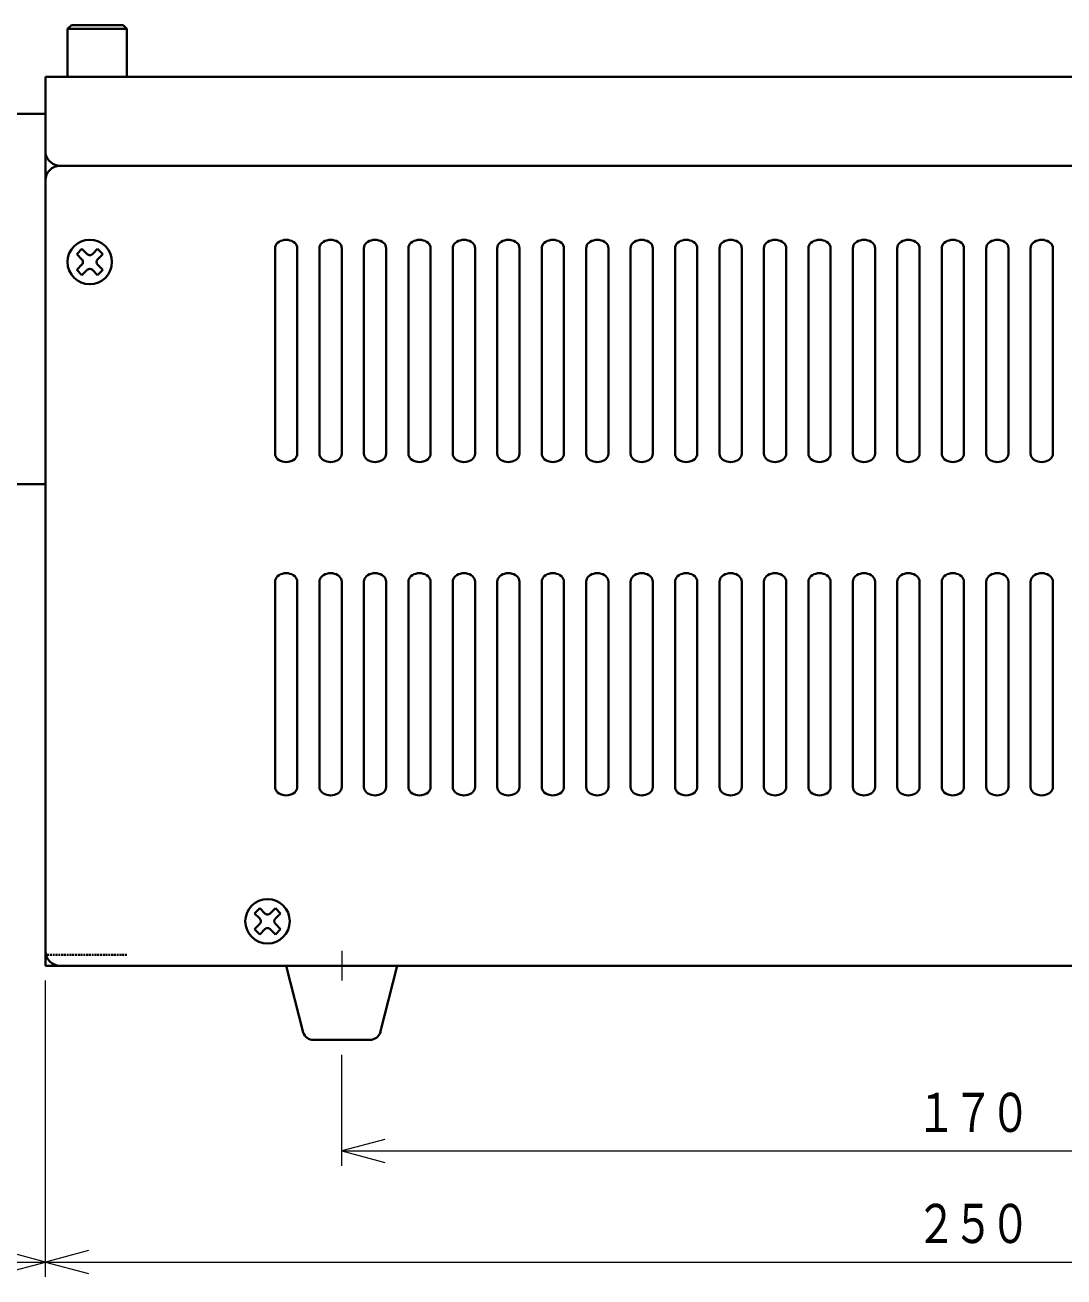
# Model space of a CAD drawing. Header units: millimetres. Extents: x 453 to 1184, y 120 to 532.
# Drawn here: x 716.4 to 856.6, y 139.7 to 308.7 of the extents above; entities that cross this region are included whole.
import ezdxf

# ---------------------------------------------------------------- set-up
doc = ezdxf.new("R2010")
doc.units = ezdxf.units.MM
doc.linetypes.add('HIDDEN', pattern=[0.375, 0.25, -0.125])
doc.layers.get('0').update_dxf_attribs({"lineweight": 30})
doc.layers.add('寸法', color=7, linetype='Continuous', lineweight=15)
doc.styles.add('BIGFONT', font='txt.shx', dxfattribs={"bigfont": 'bigfont'})

# ---------------------------------------------------------------- blocks, each defined once
blk = doc.blocks.new('A$C5E891AED')
for p, q in [((259.5, 83.5), (260, 84)), ((259.5, 83.5), (267.5, 83.5)), ((259.5, 77), (259.5, 83.5)), ((260, 84), (267, 84)), ((267, 84), (267.5, 83.5)), ((267.5, 83.5), (267.5, 77)), ((256.5, 77), (506.5, 77)), ((256.5, 77), (256.5, -43)), ((256.5, 77), (286.5, 77)), ((256.5, 77), (256.5, 67)), ((506.5, 77), (286.5, 77)), ((256.5, 72), (251, 72)), ((258.5, 65), (476.5, 65)), ((258.5, 65), (504.5, 65)), ((256.5, 63), (256.5, -41)), ((260.7209, 53.0721), (261.428, 53.7792)), ((261.428, 52.365), (260.7209, 53.0721)), ((261.428, 53.7792), (262.1351, 53.0721)), ((263.5493, 53.7791), (262.8422, 53.072)), ((264.2564, 53.072), (263.5493, 53.7791)), ((263.5493, 52.3649), (264.2564, 53.072)), ((287.5, 26.125), (287.5, 53.875)), ((290.5, 53.875), (290.5, 26.125)), ((293.5, 26.125), (293.5, 53.875)), ((296.5, 53.875), (296.5, 26.125)), ((299.5, 26.125), (299.5, 53.875)), ((302.5, 53.875), (302.5, 26.125)), ((305.5, 26.125), (305.5, 53.875)), ((308.5, 53.875), (308.5, 26.125)), ((311.5, 26.125), (311.5, 53.875)), ((314.5, 53.875), (314.5, 26.125)), ((317.5, 26.125), (317.5, 53.875)), ((320.5, 53.875), (320.5, 26.125)), ((323.5, 26.125), (323.5, 53.875)), ((326.5, 53.875), (326.5, 26.125)), ((329.5, 26.125), (329.5, 53.875)), ((332.5, 53.875), (332.5, 26.125)), ((335.5, 26.125), (335.5, 53.875)), ((338.5, 53.875), (338.5, 26.125)), ((341.5, 26.125), (341.5, 53.875)), ((344.5, 53.875), (344.5, 26.125)), ((347.5, 26.125), (347.5, 53.875)), ((350.5, 53.875), (350.5, 26.125)), ((353.5, 26.125), (353.5, 53.875)), ((356.5, 53.875), (356.5, 26.125)), ((359.5, 26.125), (359.5, 53.875)), ((362.5, 53.875), (362.5, 26.125)), ((365.5, 26.125), (365.5, 53.875)), ((368.5, 53.875), (368.5, 26.125)), ((371.5, 26.125), (371.5, 53.875)), ((374.5, 53.875), (374.5, 26.125)), ((377.5, 26.125), (377.5, 53.875)), ((380.5, 53.875), (380.5, 26.125)), ((383.5, 26.125), (383.5, 53.875)), ((386.5, 53.875), (386.5, 26.125)), ((389.5, 26.125), (389.5, 53.875)), ((392.5, 53.875), (392.5, 26.125)), ((261.428, 51.6578), (260.7209, 50.9507)), ((260.7209, 50.9507), (261.428, 50.2436)), ((261.428, 50.2436), (262.1351, 50.9507)), ((262.8422, 50.9508), (263.5493, 50.2437)), ((264.2564, 50.9508), (263.5493, 51.6579)), ((263.5493, 50.2437), (264.2564, 50.9508)), ((251, 22), (256.5, 22)), ((287.5, -18.875), (287.5, 8.875)), ((290.5, 8.875), (290.5, -18.875)), ((293.5, -18.875), (293.5, 8.875)), ((296.5, 8.875), (296.5, -18.875)), ((299.5, -18.875), (299.5, 8.875)), ((302.5, 8.875), (302.5, -18.875)), ((305.5, -18.875), (305.5, 8.875)), ((308.5, 8.875), (308.5, -18.875)), ((311.5, -18.875), (311.5, 8.875)), ((314.5, 8.875), (314.5, -18.875)), ((317.5, -18.875), (317.5, 8.875)), ((320.5, 8.875), (320.5, -18.875)), ((323.5, -18.875), (323.5, 8.875)), ((326.5, 8.875), (326.5, -18.875)), ((329.5, -18.875), (329.5, 8.875)), ((332.5, 8.875), (332.5, -18.875)), ((335.5, -18.875), (335.5, 8.875)), ((338.5, 8.875), (338.5, -18.875)), ((341.5, -18.875), (341.5, 8.875)), ((344.5, 8.875), (344.5, -18.875)), ((347.5, -18.875), (347.5, 8.875)), ((350.5, 8.875), (350.5, -18.875)), ((353.5, -18.875), (353.5, 8.875)), ((356.5, 8.875), (356.5, -18.875)), ((359.5, -18.875), (359.5, 8.875)), ((362.5, 8.875), (362.5, -18.875)), ((365.5, -18.875), (365.5, 8.875)), ((368.5, 8.875), (368.5, -18.875)), ((371.5, -18.875), (371.5, 8.875)), ((374.5, 8.875), (374.5, -18.875)), ((377.5, -18.875), (377.5, 8.875)), ((380.5, 8.875), (380.5, -18.875)), ((383.5, -18.875), (383.5, 8.875)), ((386.5, 8.875), (386.5, -18.875)), ((389.5, -18.875), (389.5, 8.875)), ((392.5, 8.875), (392.5, -18.875)), ((284.7209, -35.9279), (285.428, -35.2208)), ((285.428, -35.2208), (286.1351, -35.9279)), ((287.5493, -35.2209), (286.8422, -35.928)), ((288.2564, -35.928), (287.5493, -35.2209)), ((285.428, -36.635), (284.7209, -35.9279)), ((287.5493, -36.6351), (288.2564, -35.928)), ((285.428, -37.3422), (284.7209, -38.0493)), ((284.7209, -38.0493), (285.428, -38.7564)), ((285.428, -38.7564), (286.1351, -38.0493)), ((286.8422, -38.0492), (287.5493, -38.7563)), ((288.2564, -38.0492), (287.5493, -37.3421)), ((287.5493, -38.7563), (288.2564, -38.0492)), ((506.5, -43), (256.5, -43)), ((258.5, -43), (504.5, -43)), ((289, -43), (304, -43)), ((289, -43), (291.3, -52)), ((304, -43), (301.7, -52)), ((292.7, -53), (300.3, -53))]:
    blk.add_line(p, q)
at = {"linetype": 'HIDDEN'}
blk.add_line((267.5, -41.5), (256.5, -41.5), dxfattribs=at)
for points in [[(258.5, 65), (258.1527, 65.0304), (257.816, 65.1206), (257.5, 65.2679), (257.2144, 65.4679), (256.9679, 65.7144), (256.7679, 66), (256.6206, 66.316), (256.5304, 66.6527), (256.5, 67)], [(290.5, 53.875), (290.4772, 54.0704), (290.4095, 54.2597), (290.299, 54.4375), (290.1491, 54.5981), (289.9642, 54.7368), (289.75, 54.8492), (289.513, 54.9321), (289.2605, 54.9829), (289, 55), (288.7395, 54.9829), (288.487, 54.9321), (288.25, 54.8492), (288.0358, 54.7368), (287.8509, 54.5981), (287.701, 54.4375), (287.5905, 54.2597), (287.5228, 54.0704), (287.5, 53.875)], [(296.5, 53.875), (296.4772, 54.0704), (296.4095, 54.2597), (296.299, 54.4375), (296.1491, 54.5981), (295.9642, 54.7368), (295.75, 54.8492), (295.513, 54.9321), (295.2605, 54.9829), (295, 55), (294.7395, 54.9829), (294.487, 54.9321), (294.25, 54.8492), (294.0358, 54.7368), (293.8509, 54.5981), (293.701, 54.4375), (293.5905, 54.2597), (293.5228, 54.0704), (293.5, 53.875)], [(302.5, 53.875), (302.4772, 54.0704), (302.4095, 54.2597), (302.299, 54.4375), (302.1491, 54.5981), (301.9642, 54.7368), (301.75, 54.8492), (301.513, 54.9321), (301.2605, 54.9829), (301, 55), (300.7395, 54.9829), (300.487, 54.9321), (300.25, 54.8492), (300.0358, 54.7368), (299.8509, 54.5981), (299.701, 54.4375), (299.5905, 54.2597), (299.5228, 54.0704), (299.5, 53.875)], [(308.5, 53.875), (308.4772, 54.0704), (308.4095, 54.2597), (308.299, 54.4375), (308.1491, 54.5981), (307.9642, 54.7368), (307.75, 54.8492), (307.513, 54.9321), (307.2605, 54.9829), (307, 55), (306.7395, 54.9829), (306.487, 54.9321), (306.25, 54.8492), (306.0358, 54.7368), (305.8509, 54.5981), (305.701, 54.4375), (305.5905, 54.2597), (305.5228, 54.0704), (305.5, 53.875)], [(314.5, 53.875), (314.4772, 54.0704), (314.4095, 54.2597), (314.299, 54.4375), (314.1491, 54.5981), (313.9642, 54.7368), (313.75, 54.8492), (313.513, 54.9321), (313.2605, 54.9829), (313, 55), (312.7395, 54.9829), (312.487, 54.9321), (312.25, 54.8492), (312.0358, 54.7368), (311.8509, 54.5981), (311.701, 54.4375), (311.5905, 54.2597), (311.5228, 54.0704), (311.5, 53.875)], [(320.5, 53.875), (320.4772, 54.0704), (320.4095, 54.2597), (320.299, 54.4375), (320.1491, 54.5981), (319.9642, 54.7368), (319.75, 54.8492), (319.513, 54.9321), (319.2605, 54.9829), (319, 55), (318.7395, 54.9829), (318.487, 54.9321), (318.25, 54.8492), (318.0358, 54.7368), (317.8509, 54.5981), (317.701, 54.4375), (317.5905, 54.2597), (317.5228, 54.0704), (317.5, 53.875)], [(326.5, 53.875), (326.4772, 54.0704), (326.4095, 54.2597), (326.299, 54.4375), (326.1491, 54.5981), (325.9642, 54.7368), (325.75, 54.8492), (325.513, 54.9321), (325.2605, 54.9829), (325, 55), (324.7395, 54.9829), (324.487, 54.9321), (324.25, 54.8492), (324.0358, 54.7368), (323.8509, 54.5981), (323.701, 54.4375), (323.5905, 54.2597), (323.5228, 54.0704), (323.5, 53.875)], [(332.5, 53.875), (332.4772, 54.0704), (332.4095, 54.2597), (332.299, 54.4375), (332.1491, 54.5981), (331.9642, 54.7368), (331.75, 54.8492), (331.513, 54.9321), (331.2605, 54.9829), (331, 55), (330.7395, 54.9829), (330.487, 54.9321), (330.25, 54.8492), (330.0358, 54.7368), (329.8509, 54.5981), (329.701, 54.4375), (329.5905, 54.2597), (329.5228, 54.0704), (329.5, 53.875)], [(338.5, 53.875), (338.4772, 54.0704), (338.4095, 54.2597), (338.299, 54.4375), (338.1491, 54.5981), (337.9642, 54.7368), (337.75, 54.8492), (337.513, 54.9321), (337.2605, 54.9829), (337, 55), (336.7395, 54.9829), (336.487, 54.9321), (336.25, 54.8492), (336.0358, 54.7368), (335.8509, 54.5981), (335.701, 54.4375), (335.5905, 54.2597), (335.5228, 54.0704), (335.5, 53.875)], [(344.5, 53.875), (344.4772, 54.0704), (344.4095, 54.2597), (344.299, 54.4375), (344.1491, 54.5981), (343.9642, 54.7368), (343.75, 54.8492), (343.513, 54.9321), (343.2605, 54.9829), (343, 55), (342.7395, 54.9829), (342.487, 54.9321), (342.25, 54.8492), (342.0358, 54.7368), (341.8509, 54.5981), (341.701, 54.4375), (341.5905, 54.2597), (341.5228, 54.0704), (341.5, 53.875)], [(350.5, 53.875), (350.4772, 54.0704), (350.4095, 54.2597), (350.299, 54.4375), (350.1491, 54.5981), (349.9642, 54.7368), (349.75, 54.8492), (349.513, 54.9321), (349.2605, 54.9829), (349, 55), (348.7395, 54.9829), (348.487, 54.9321), (348.25, 54.8492), (348.0358, 54.7368), (347.8509, 54.5981), (347.701, 54.4375), (347.5905, 54.2597), (347.5228, 54.0704), (347.5, 53.875)], [(356.5, 53.875), (356.4772, 54.0704), (356.4095, 54.2597), (356.299, 54.4375), (356.1491, 54.5981), (355.9642, 54.7368), (355.75, 54.8492), (355.513, 54.9321), (355.2605, 54.9829), (355, 55), (354.7395, 54.9829), (354.487, 54.9321), (354.25, 54.8492), (354.0358, 54.7368), (353.8509, 54.5981), (353.701, 54.4375), (353.5905, 54.2597), (353.5228, 54.0704), (353.5, 53.875)], [(362.5, 53.875), (362.4772, 54.0704), (362.4095, 54.2597), (362.299, 54.4375), (362.1491, 54.5981), (361.9642, 54.7368), (361.75, 54.8492), (361.513, 54.9321), (361.2605, 54.9829), (361, 55), (360.7395, 54.9829), (360.487, 54.9321), (360.25, 54.8492), (360.0358, 54.7368), (359.8509, 54.5981), (359.701, 54.4375), (359.5905, 54.2597), (359.5228, 54.0704), (359.5, 53.875)], [(368.5, 53.875), (368.4772, 54.0704), (368.4095, 54.2597), (368.299, 54.4375), (368.1491, 54.5981), (367.9642, 54.7368), (367.75, 54.8492), (367.513, 54.9321), (367.2605, 54.9829), (367, 55), (366.7395, 54.9829), (366.487, 54.9321), (366.25, 54.8492), (366.0358, 54.7368), (365.8509, 54.5981), (365.701, 54.4375), (365.5905, 54.2597), (365.5228, 54.0704), (365.5, 53.875)], [(374.5, 53.875), (374.4772, 54.0704), (374.4095, 54.2597), (374.299, 54.4375), (374.1491, 54.5981), (373.9642, 54.7368), (373.75, 54.8492), (373.513, 54.9321), (373.2605, 54.9829), (373, 55), (372.7395, 54.9829), (372.487, 54.9321), (372.25, 54.8492), (372.0358, 54.7368), (371.8509, 54.5981), (371.701, 54.4375), (371.5905, 54.2597), (371.5228, 54.0704), (371.5, 53.875)], [(380.5, 53.875), (380.4772, 54.0704), (380.4095, 54.2597), (380.299, 54.4375), (380.1491, 54.5981), (379.9642, 54.7368), (379.75, 54.8492), (379.513, 54.9321), (379.2605, 54.9829), (379, 55), (378.7395, 54.9829), (378.487, 54.9321), (378.25, 54.8492), (378.0358, 54.7368), (377.8509, 54.5981), (377.701, 54.4375), (377.5905, 54.2597), (377.5228, 54.0704), (377.5, 53.875)], [(386.5, 53.875), (386.4772, 54.0704), (386.4095, 54.2597), (386.299, 54.4375), (386.1491, 54.5981), (385.9642, 54.7368), (385.75, 54.8492), (385.513, 54.9321), (385.2605, 54.9829), (385, 55), (384.7395, 54.9829), (384.487, 54.9321), (384.25, 54.8492), (384.0358, 54.7368), (383.8509, 54.5981), (383.701, 54.4375), (383.5905, 54.2597), (383.5228, 54.0704), (383.5, 53.875)], [(392.5, 53.875), (392.4772, 54.0704), (392.4095, 54.2597), (392.299, 54.4375), (392.1491, 54.5981), (391.9642, 54.7368), (391.75, 54.8492), (391.513, 54.9321), (391.2605, 54.9829), (391, 55), (390.7395, 54.9829), (390.487, 54.9321), (390.25, 54.8492), (390.0358, 54.7368), (389.8509, 54.5981), (389.701, 54.4375), (389.5905, 54.2597), (389.5228, 54.0704), (389.5, 53.875)], [(287.5, 26.125), (287.5228, 25.9296), (287.5905, 25.7402), (287.701, 25.5625), (287.8509, 25.4018), (288.0358, 25.2632), (288.25, 25.1507), (288.487, 25.0679), (288.7395, 25.0171), (289, 25), (289.2605, 25.0171), (289.513, 25.0679), (289.75, 25.1507), (289.9642, 25.2632), (290.1491, 25.4018), (290.299, 25.5625), (290.4095, 25.7402), (290.4772, 25.9296), (290.5, 26.125)], [(293.5, 26.125), (293.5228, 25.9296), (293.5905, 25.7402), (293.701, 25.5625), (293.8509, 25.4018), (294.0358, 25.2632), (294.25, 25.1507), (294.487, 25.0679), (294.7395, 25.0171), (295, 25), (295.2605, 25.0171), (295.513, 25.0679), (295.75, 25.1507), (295.9642, 25.2632), (296.1491, 25.4018), (296.299, 25.5625), (296.4095, 25.7402), (296.4772, 25.9296), (296.5, 26.125)], [(299.5, 26.125), (299.5228, 25.9296), (299.5905, 25.7402), (299.701, 25.5625), (299.8509, 25.4018), (300.0358, 25.2632), (300.25, 25.1507), (300.487, 25.0679), (300.7395, 25.0171), (301, 25), (301.2605, 25.0171), (301.513, 25.0679), (301.75, 25.1507), (301.9642, 25.2632), (302.1491, 25.4018), (302.299, 25.5625), (302.4095, 25.7402), (302.4772, 25.9296), (302.5, 26.125)], [(305.5, 26.125), (305.5228, 25.9296), (305.5905, 25.7402), (305.701, 25.5625), (305.8509, 25.4018), (306.0358, 25.2632), (306.25, 25.1507), (306.487, 25.0679), (306.7395, 25.0171), (307, 25), (307.2605, 25.0171), (307.513, 25.0679), (307.75, 25.1507), (307.9642, 25.2632), (308.1491, 25.4018), (308.299, 25.5625), (308.4095, 25.7402), (308.4772, 25.9296), (308.5, 26.125)], [(311.5, 26.125), (311.5228, 25.9296), (311.5905, 25.7402), (311.701, 25.5625), (311.8509, 25.4018), (312.0358, 25.2632), (312.25, 25.1507), (312.487, 25.0679), (312.7395, 25.0171), (313, 25), (313.2605, 25.0171), (313.513, 25.0679), (313.75, 25.1507), (313.9642, 25.2632), (314.1491, 25.4018), (314.299, 25.5625), (314.4095, 25.7402), (314.4772, 25.9296), (314.5, 26.125)], [(317.5, 26.125), (317.5228, 25.9296), (317.5905, 25.7402), (317.701, 25.5625), (317.8509, 25.4018), (318.0358, 25.2632), (318.25, 25.1507), (318.487, 25.0679), (318.7395, 25.0171), (319, 25), (319.2605, 25.0171), (319.513, 25.0679), (319.75, 25.1507), (319.9642, 25.2632), (320.1491, 25.4018), (320.299, 25.5625), (320.4095, 25.7402), (320.4772, 25.9296), (320.5, 26.125)], [(323.5, 26.125), (323.5228, 25.9296), (323.5905, 25.7402), (323.701, 25.5625), (323.8509, 25.4018), (324.0358, 25.2632), (324.25, 25.1507), (324.487, 25.0679), (324.7395, 25.0171), (325, 25), (325.2605, 25.0171), (325.513, 25.0679), (325.75, 25.1507), (325.9642, 25.2632), (326.1491, 25.4018), (326.299, 25.5625), (326.4095, 25.7402), (326.4772, 25.9296), (326.5, 26.125)], [(329.5, 26.125), (329.5228, 25.9296), (329.5905, 25.7402), (329.701, 25.5625), (329.8509, 25.4018), (330.0358, 25.2632), (330.25, 25.1507), (330.487, 25.0679), (330.7395, 25.0171), (331, 25), (331.2605, 25.0171), (331.513, 25.0679), (331.75, 25.1507), (331.9642, 25.2632), (332.1491, 25.4018), (332.299, 25.5625), (332.4095, 25.7402), (332.4772, 25.9296), (332.5, 26.125)], [(335.5, 26.125), (335.5228, 25.9296), (335.5905, 25.7402), (335.701, 25.5625), (335.8509, 25.4018), (336.0358, 25.2632), (336.25, 25.1507), (336.487, 25.0679), (336.7395, 25.0171), (337, 25), (337.2605, 25.0171), (337.513, 25.0679), (337.75, 25.1507), (337.9642, 25.2632), (338.1491, 25.4018), (338.299, 25.5625), (338.4095, 25.7402), (338.4772, 25.9296), (338.5, 26.125)], [(341.5, 26.125), (341.5228, 25.9296), (341.5905, 25.7402), (341.701, 25.5625), (341.8509, 25.4018), (342.0358, 25.2632), (342.25, 25.1507), (342.487, 25.0679), (342.7395, 25.0171), (343, 25), (343.2605, 25.0171), (343.513, 25.0679), (343.75, 25.1507), (343.9642, 25.2632), (344.1491, 25.4018), (344.299, 25.5625), (344.4095, 25.7402), (344.4772, 25.9296), (344.5, 26.125)], [(347.5, 26.125), (347.5228, 25.9296), (347.5905, 25.7402), (347.701, 25.5625), (347.8509, 25.4018), (348.0358, 25.2632), (348.25, 25.1507), (348.487, 25.0679), (348.7395, 25.0171), (349, 25), (349.2605, 25.0171), (349.513, 25.0679), (349.75, 25.1507), (349.9642, 25.2632), (350.1491, 25.4018), (350.299, 25.5625), (350.4095, 25.7402), (350.4772, 25.9296), (350.5, 26.125)], [(353.5, 26.125), (353.5228, 25.9296), (353.5905, 25.7402), (353.701, 25.5625), (353.8509, 25.4018), (354.0358, 25.2632), (354.25, 25.1507), (354.487, 25.0679), (354.7395, 25.0171), (355, 25), (355.2605, 25.0171), (355.513, 25.0679), (355.75, 25.1507), (355.9642, 25.2632), (356.1491, 25.4018), (356.299, 25.5625), (356.4095, 25.7402), (356.4772, 25.9296), (356.5, 26.125)], [(359.5, 26.125), (359.5228, 25.9296), (359.5905, 25.7402), (359.701, 25.5625), (359.8509, 25.4018), (360.0358, 25.2632), (360.25, 25.1507), (360.487, 25.0679), (360.7395, 25.0171), (361, 25), (361.2605, 25.0171), (361.513, 25.0679), (361.75, 25.1507), (361.9642, 25.2632), (362.1491, 25.4018), (362.299, 25.5625), (362.4095, 25.7402), (362.4772, 25.9296), (362.5, 26.125)], [(365.5, 26.125), (365.5228, 25.9296), (365.5905, 25.7402), (365.701, 25.5625), (365.8509, 25.4018), (366.0358, 25.2632), (366.25, 25.1507), (366.487, 25.0679), (366.7395, 25.0171), (367, 25), (367.2605, 25.0171), (367.513, 25.0679), (367.75, 25.1507), (367.9642, 25.2632), (368.1491, 25.4018), (368.299, 25.5625), (368.4095, 25.7402), (368.4772, 25.9296), (368.5, 26.125)], [(371.5, 26.125), (371.5228, 25.9296), (371.5905, 25.7402), (371.701, 25.5625), (371.8509, 25.4018), (372.0358, 25.2632), (372.25, 25.1507), (372.487, 25.0679), (372.7395, 25.0171), (373, 25), (373.2605, 25.0171), (373.513, 25.0679), (373.75, 25.1507), (373.9642, 25.2632), (374.1491, 25.4018), (374.299, 25.5625), (374.4095, 25.7402), (374.4772, 25.9296), (374.5, 26.125)], [(377.5, 26.125), (377.5228, 25.9296), (377.5905, 25.7402), (377.701, 25.5625), (377.8509, 25.4018), (378.0358, 25.2632), (378.25, 25.1507), (378.487, 25.0679), (378.7395, 25.0171), (379, 25), (379.2605, 25.0171), (379.513, 25.0679), (379.75, 25.1507), (379.9642, 25.2632), (380.1491, 25.4018), (380.299, 25.5625), (380.4095, 25.7402), (380.4772, 25.9296), (380.5, 26.125)], [(383.5, 26.125), (383.5228, 25.9296), (383.5905, 25.7402), (383.701, 25.5625), (383.8509, 25.4018), (384.0358, 25.2632), (384.25, 25.1507), (384.487, 25.0679), (384.7395, 25.0171), (385, 25), (385.2605, 25.0171), (385.513, 25.0679), (385.75, 25.1507), (385.9642, 25.2632), (386.1491, 25.4018), (386.299, 25.5625), (386.4095, 25.7402), (386.4772, 25.9296), (386.5, 26.125)], [(389.5, 26.125), (389.5228, 25.9296), (389.5905, 25.7402), (389.701, 25.5625), (389.8509, 25.4018), (390.0358, 25.2632), (390.25, 25.1507), (390.487, 25.0679), (390.7395, 25.0171), (391, 25), (391.2605, 25.0171), (391.513, 25.0679), (391.75, 25.1507), (391.9642, 25.2632), (392.1491, 25.4018), (392.299, 25.5625), (392.4095, 25.7402), (392.4772, 25.9296), (392.5, 26.125)], [(290.5, 8.875), (290.4772, 9.0704), (290.4095, 9.2597), (290.299, 9.4375), (290.1491, 9.5981), (289.9642, 9.7368), (289.75, 9.8492), (289.513, 9.9321), (289.2605, 9.9829), (289, 10), (288.7395, 9.9829), (288.487, 9.9321), (288.25, 9.8492), (288.0358, 9.7368), (287.8509, 9.5981), (287.701, 9.4375), (287.5905, 9.2597), (287.5228, 9.0704), (287.5, 8.875)], [(296.5, 8.875), (296.4772, 9.0704), (296.4095, 9.2597), (296.299, 9.4375), (296.1491, 9.5981), (295.9642, 9.7368), (295.75, 9.8492), (295.513, 9.9321), (295.2605, 9.9829), (295, 10), (294.7395, 9.9829), (294.487, 9.9321), (294.25, 9.8492), (294.0358, 9.7368), (293.8509, 9.5981), (293.701, 9.4375), (293.5905, 9.2597), (293.5228, 9.0704), (293.5, 8.875)], [(302.5, 8.875), (302.4772, 9.0704), (302.4095, 9.2597), (302.299, 9.4375), (302.1491, 9.5981), (301.9642, 9.7368), (301.75, 9.8492), (301.513, 9.9321), (301.2605, 9.9829), (301, 10), (300.7395, 9.9829), (300.487, 9.9321), (300.25, 9.8492), (300.0358, 9.7368), (299.8509, 9.5981), (299.701, 9.4375), (299.5905, 9.2597), (299.5228, 9.0704), (299.5, 8.875)], [(308.5, 8.875), (308.4772, 9.0704), (308.4095, 9.2597), (308.299, 9.4375), (308.1491, 9.5981), (307.9642, 9.7368), (307.75, 9.8492), (307.513, 9.9321), (307.2605, 9.9829), (307, 10), (306.7395, 9.9829), (306.487, 9.9321), (306.25, 9.8492), (306.0358, 9.7368), (305.8509, 9.5981), (305.701, 9.4375), (305.5905, 9.2597), (305.5228, 9.0704), (305.5, 8.875)], [(314.5, 8.875), (314.4772, 9.0704), (314.4095, 9.2597), (314.299, 9.4375), (314.1491, 9.5981), (313.9642, 9.7368), (313.75, 9.8492), (313.513, 9.9321), (313.2605, 9.9829), (313, 10), (312.7395, 9.9829), (312.487, 9.9321), (312.25, 9.8492), (312.0358, 9.7368), (311.8509, 9.5981), (311.701, 9.4375), (311.5905, 9.2597), (311.5228, 9.0704), (311.5, 8.875)], [(320.5, 8.875), (320.4772, 9.0704), (320.4095, 9.2597), (320.299, 9.4375), (320.1491, 9.5981), (319.9642, 9.7368), (319.75, 9.8492), (319.513, 9.9321), (319.2605, 9.9829), (319, 10), (318.7395, 9.9829), (318.487, 9.9321), (318.25, 9.8492), (318.0358, 9.7368), (317.8509, 9.5981), (317.701, 9.4375), (317.5905, 9.2597), (317.5228, 9.0704), (317.5, 8.875)], [(326.5, 8.875), (326.4772, 9.0704), (326.4095, 9.2597), (326.299, 9.4375), (326.1491, 9.5981), (325.9642, 9.7368), (325.75, 9.8492), (325.513, 9.9321), (325.2605, 9.9829), (325, 10), (324.7395, 9.9829), (324.487, 9.9321), (324.25, 9.8492), (324.0358, 9.7368), (323.8509, 9.5981), (323.701, 9.4375), (323.5905, 9.2597), (323.5228, 9.0704), (323.5, 8.875)], [(332.5, 8.875), (332.4772, 9.0704), (332.4095, 9.2597), (332.299, 9.4375), (332.1491, 9.5981), (331.9642, 9.7368), (331.75, 9.8492), (331.513, 9.9321), (331.2605, 9.9829), (331, 10), (330.7395, 9.9829), (330.487, 9.9321), (330.25, 9.8492), (330.0358, 9.7368), (329.8509, 9.5981), (329.701, 9.4375), (329.5905, 9.2597), (329.5228, 9.0704), (329.5, 8.875)], [(338.5, 8.875), (338.4772, 9.0704), (338.4095, 9.2597), (338.299, 9.4375), (338.1491, 9.5981), (337.9642, 9.7368), (337.75, 9.8492), (337.513, 9.9321), (337.2605, 9.9829), (337, 10), (336.7395, 9.9829), (336.487, 9.9321), (336.25, 9.8492), (336.0358, 9.7368), (335.8509, 9.5981), (335.701, 9.4375), (335.5905, 9.2597), (335.5228, 9.0704), (335.5, 8.875)], [(344.5, 8.875), (344.4772, 9.0704), (344.4095, 9.2597), (344.299, 9.4375), (344.1491, 9.5981), (343.9642, 9.7368), (343.75, 9.8492), (343.513, 9.9321), (343.2605, 9.9829), (343, 10), (342.7395, 9.9829), (342.487, 9.9321), (342.25, 9.8492), (342.0358, 9.7368), (341.8509, 9.5981), (341.701, 9.4375), (341.5905, 9.2597), (341.5228, 9.0704), (341.5, 8.875)], [(350.5, 8.875), (350.4772, 9.0704), (350.4095, 9.2597), (350.299, 9.4375), (350.1491, 9.5981), (349.9642, 9.7368), (349.75, 9.8492), (349.513, 9.9321), (349.2605, 9.9829), (349, 10), (348.7395, 9.9829), (348.487, 9.9321), (348.25, 9.8492), (348.0358, 9.7368), (347.8509, 9.5981), (347.701, 9.4375), (347.5905, 9.2597), (347.5228, 9.0704), (347.5, 8.875)], [(356.5, 8.875), (356.4772, 9.0704), (356.4095, 9.2597), (356.299, 9.4375), (356.1491, 9.5981), (355.9642, 9.7368), (355.75, 9.8492), (355.513, 9.9321), (355.2605, 9.9829), (355, 10), (354.7395, 9.9829), (354.487, 9.9321), (354.25, 9.8492), (354.0358, 9.7368), (353.8509, 9.5981), (353.701, 9.4375), (353.5905, 9.2597), (353.5228, 9.0704), (353.5, 8.875)], [(362.5, 8.875), (362.4772, 9.0704), (362.4095, 9.2597), (362.299, 9.4375), (362.1491, 9.5981), (361.9642, 9.7368), (361.75, 9.8492), (361.513, 9.9321), (361.2605, 9.9829), (361, 10), (360.7395, 9.9829), (360.487, 9.9321), (360.25, 9.8492), (360.0358, 9.7368), (359.8509, 9.5981), (359.701, 9.4375), (359.5905, 9.2597), (359.5228, 9.0704), (359.5, 8.875)], [(368.5, 8.875), (368.4772, 9.0704), (368.4095, 9.2597), (368.299, 9.4375), (368.1491, 9.5981), (367.9642, 9.7368), (367.75, 9.8492), (367.513, 9.9321), (367.2605, 9.9829), (367, 10), (366.7395, 9.9829), (366.487, 9.9321), (366.25, 9.8492), (366.0358, 9.7368), (365.8509, 9.5981), (365.701, 9.4375), (365.5905, 9.2597), (365.5228, 9.0704), (365.5, 8.875)], [(374.5, 8.875), (374.4772, 9.0704), (374.4095, 9.2597), (374.299, 9.4375), (374.1491, 9.5981), (373.9642, 9.7368), (373.75, 9.8492), (373.513, 9.9321), (373.2605, 9.9829), (373, 10), (372.7395, 9.9829), (372.487, 9.9321), (372.25, 9.8492), (372.0358, 9.7368), (371.8509, 9.5981), (371.701, 9.4375), (371.5905, 9.2597), (371.5228, 9.0704), (371.5, 8.875)], [(380.5, 8.875), (380.4772, 9.0704), (380.4095, 9.2597), (380.299, 9.4375), (380.1491, 9.5981), (379.9642, 9.7368), (379.75, 9.8492), (379.513, 9.9321), (379.2605, 9.9829), (379, 10), (378.7395, 9.9829), (378.487, 9.9321), (378.25, 9.8492), (378.0358, 9.7368), (377.8509, 9.5981), (377.701, 9.4375), (377.5905, 9.2597), (377.5228, 9.0704), (377.5, 8.875)], [(386.5, 8.875), (386.4772, 9.0704), (386.4095, 9.2597), (386.299, 9.4375), (386.1491, 9.5981), (385.9642, 9.7368), (385.75, 9.8492), (385.513, 9.9321), (385.2605, 9.9829), (385, 10), (384.7395, 9.9829), (384.487, 9.9321), (384.25, 9.8492), (384.0358, 9.7368), (383.8509, 9.5981), (383.701, 9.4375), (383.5905, 9.2597), (383.5228, 9.0704), (383.5, 8.875)], [(392.5, 8.875), (392.4772, 9.0704), (392.4095, 9.2597), (392.299, 9.4375), (392.1491, 9.5981), (391.9642, 9.7368), (391.75, 9.8492), (391.513, 9.9321), (391.2605, 9.9829), (391, 10), (390.7395, 9.9829), (390.487, 9.9321), (390.25, 9.8492), (390.0358, 9.7368), (389.8509, 9.5981), (389.701, 9.4375), (389.5905, 9.2597), (389.5228, 9.0704), (389.5, 8.875)], [(287.5, -18.875), (287.5228, -19.0704), (287.5905, -19.2598), (287.701, -19.4375), (287.8509, -19.5982), (288.0358, -19.7368), (288.25, -19.8493), (288.487, -19.9321), (288.7395, -19.9829), (289, -20), (289.2605, -19.9829), (289.513, -19.9321), (289.75, -19.8493), (289.9642, -19.7368), (290.1491, -19.5982), (290.299, -19.4375), (290.4095, -19.2598), (290.4772, -19.0704), (290.5, -18.875)], [(293.5, -18.875), (293.5228, -19.0704), (293.5905, -19.2598), (293.701, -19.4375), (293.8509, -19.5982), (294.0358, -19.7368), (294.25, -19.8493), (294.487, -19.9321), (294.7395, -19.9829), (295, -20), (295.2605, -19.9829), (295.513, -19.9321), (295.75, -19.8493), (295.9642, -19.7368), (296.1491, -19.5982), (296.299, -19.4375), (296.4095, -19.2598), (296.4772, -19.0704), (296.5, -18.875)], [(299.5, -18.875), (299.5228, -19.0704), (299.5905, -19.2598), (299.701, -19.4375), (299.8509, -19.5982), (300.0358, -19.7368), (300.25, -19.8493), (300.487, -19.9321), (300.7395, -19.9829), (301, -20), (301.2605, -19.9829), (301.513, -19.9321), (301.75, -19.8493), (301.9642, -19.7368), (302.1491, -19.5982), (302.299, -19.4375), (302.4095, -19.2598), (302.4772, -19.0704), (302.5, -18.875)], [(305.5, -18.875), (305.5228, -19.0704), (305.5905, -19.2598), (305.701, -19.4375), (305.8509, -19.5982), (306.0358, -19.7368), (306.25, -19.8493), (306.487, -19.9321), (306.7395, -19.9829), (307, -20), (307.2605, -19.9829), (307.513, -19.9321), (307.75, -19.8493), (307.9642, -19.7368), (308.1491, -19.5982), (308.299, -19.4375), (308.4095, -19.2598), (308.4772, -19.0704), (308.5, -18.875)], [(311.5, -18.875), (311.5228, -19.0704), (311.5905, -19.2598), (311.701, -19.4375), (311.8509, -19.5982), (312.0358, -19.7368), (312.25, -19.8493), (312.487, -19.9321), (312.7395, -19.9829), (313, -20), (313.2605, -19.9829), (313.513, -19.9321), (313.75, -19.8493), (313.9642, -19.7368), (314.1491, -19.5982), (314.299, -19.4375), (314.4095, -19.2598), (314.4772, -19.0704), (314.5, -18.875)], [(317.5, -18.875), (317.5228, -19.0704), (317.5905, -19.2598), (317.701, -19.4375), (317.8509, -19.5982), (318.0358, -19.7368), (318.25, -19.8493), (318.487, -19.9321), (318.7395, -19.9829), (319, -20), (319.2605, -19.9829), (319.513, -19.9321), (319.75, -19.8493), (319.9642, -19.7368), (320.1491, -19.5982), (320.299, -19.4375), (320.4095, -19.2598), (320.4772, -19.0704), (320.5, -18.875)], [(323.5, -18.875), (323.5228, -19.0704), (323.5905, -19.2598), (323.701, -19.4375), (323.8509, -19.5982), (324.0358, -19.7368), (324.25, -19.8493), (324.487, -19.9321), (324.7395, -19.9829), (325, -20), (325.2605, -19.9829), (325.513, -19.9321), (325.75, -19.8493), (325.9642, -19.7368), (326.1491, -19.5982), (326.299, -19.4375), (326.4095, -19.2598), (326.4772, -19.0704), (326.5, -18.875)], [(329.5, -18.875), (329.5228, -19.0704), (329.5905, -19.2598), (329.701, -19.4375), (329.8509, -19.5982), (330.0358, -19.7368), (330.25, -19.8493), (330.487, -19.9321), (330.7395, -19.9829), (331, -20), (331.2605, -19.9829), (331.513, -19.9321), (331.75, -19.8493), (331.9642, -19.7368), (332.1491, -19.5982), (332.299, -19.4375), (332.4095, -19.2598), (332.4772, -19.0704), (332.5, -18.875)], [(335.5, -18.875), (335.5228, -19.0704), (335.5905, -19.2598), (335.701, -19.4375), (335.8509, -19.5982), (336.0358, -19.7368), (336.25, -19.8493), (336.487, -19.9321), (336.7395, -19.9829), (337, -20), (337.2605, -19.9829), (337.513, -19.9321), (337.75, -19.8493), (337.9642, -19.7368), (338.1491, -19.5982), (338.299, -19.4375), (338.4095, -19.2598), (338.4772, -19.0704), (338.5, -18.875)], [(341.5, -18.875), (341.5228, -19.0704), (341.5905, -19.2598), (341.701, -19.4375), (341.8509, -19.5982), (342.0358, -19.7368), (342.25, -19.8493), (342.487, -19.9321), (342.7395, -19.9829), (343, -20), (343.2605, -19.9829), (343.513, -19.9321), (343.75, -19.8493), (343.9642, -19.7368), (344.1491, -19.5982), (344.299, -19.4375), (344.4095, -19.2598), (344.4772, -19.0704), (344.5, -18.875)], [(347.5, -18.875), (347.5228, -19.0704), (347.5905, -19.2598), (347.701, -19.4375), (347.8509, -19.5982), (348.0358, -19.7368), (348.25, -19.8493), (348.487, -19.9321), (348.7395, -19.9829), (349, -20), (349.2605, -19.9829), (349.513, -19.9321), (349.75, -19.8493), (349.9642, -19.7368), (350.1491, -19.5982), (350.299, -19.4375), (350.4095, -19.2598), (350.4772, -19.0704), (350.5, -18.875)], [(353.5, -18.875), (353.5228, -19.0704), (353.5905, -19.2598), (353.701, -19.4375), (353.8509, -19.5982), (354.0358, -19.7368), (354.25, -19.8493), (354.487, -19.9321), (354.7395, -19.9829), (355, -20), (355.2605, -19.9829), (355.513, -19.9321), (355.75, -19.8493), (355.9642, -19.7368), (356.1491, -19.5982), (356.299, -19.4375), (356.4095, -19.2598), (356.4772, -19.0704), (356.5, -18.875)], [(359.5, -18.875), (359.5228, -19.0704), (359.5905, -19.2598), (359.701, -19.4375), (359.8509, -19.5982), (360.0358, -19.7368), (360.25, -19.8493), (360.487, -19.9321), (360.7395, -19.9829), (361, -20), (361.2605, -19.9829), (361.513, -19.9321), (361.75, -19.8493), (361.9642, -19.7368), (362.1491, -19.5982), (362.299, -19.4375), (362.4095, -19.2598), (362.4772, -19.0704), (362.5, -18.875)], [(365.5, -18.875), (365.5228, -19.0704), (365.5905, -19.2598), (365.701, -19.4375), (365.8509, -19.5982), (366.0358, -19.7368), (366.25, -19.8493), (366.487, -19.9321), (366.7395, -19.9829), (367, -20), (367.2605, -19.9829), (367.513, -19.9321), (367.75, -19.8493), (367.9642, -19.7368), (368.1491, -19.5982), (368.299, -19.4375), (368.4095, -19.2598), (368.4772, -19.0704), (368.5, -18.875)], [(371.5, -18.875), (371.5228, -19.0704), (371.5905, -19.2598), (371.701, -19.4375), (371.8509, -19.5982), (372.0358, -19.7368), (372.25, -19.8493), (372.487, -19.9321), (372.7395, -19.9829), (373, -20), (373.2605, -19.9829), (373.513, -19.9321), (373.75, -19.8493), (373.9642, -19.7368), (374.1491, -19.5982), (374.299, -19.4375), (374.4095, -19.2598), (374.4772, -19.0704), (374.5, -18.875)], [(377.5, -18.875), (377.5228, -19.0704), (377.5905, -19.2598), (377.701, -19.4375), (377.8509, -19.5982), (378.0358, -19.7368), (378.25, -19.8493), (378.487, -19.9321), (378.7395, -19.9829), (379, -20), (379.2605, -19.9829), (379.513, -19.9321), (379.75, -19.8493), (379.9642, -19.7368), (380.1491, -19.5982), (380.299, -19.4375), (380.4095, -19.2598), (380.4772, -19.0704), (380.5, -18.875)], [(383.5, -18.875), (383.5228, -19.0704), (383.5905, -19.2598), (383.701, -19.4375), (383.8509, -19.5982), (384.0358, -19.7368), (384.25, -19.8493), (384.487, -19.9321), (384.7395, -19.9829), (385, -20), (385.2605, -19.9829), (385.513, -19.9321), (385.75, -19.8493), (385.9642, -19.7368), (386.1491, -19.5982), (386.299, -19.4375), (386.4095, -19.2598), (386.4772, -19.0704), (386.5, -18.875)], [(389.5, -18.875), (389.5228, -19.0704), (389.5905, -19.2598), (389.701, -19.4375), (389.8509, -19.5982), (390.0358, -19.7368), (390.25, -19.8493), (390.487, -19.9321), (390.7395, -19.9829), (391, -20), (391.2605, -19.9829), (391.513, -19.9321), (391.75, -19.8493), (391.9642, -19.7368), (392.1491, -19.5982), (392.299, -19.4375), (392.4095, -19.2598), (392.4772, -19.0704), (392.5, -18.875)]]:
    blk.add_lwpolyline(points)
for centre in [(262.4886, 52.0114), (286.4886, -36.9886)]:
    blk.add_circle(centre, 3)
for centre, radius, start, end in [((258.5, 63), 2, 90, 180), ((262.4886, 53.4256), 0.5, 225, 315), ((261.0744, 52.0114), 0.5, 0, 45), ((261.0744, 52.0114), 0.5, 315, 0), ((262.4886, 50.5972), 0.5, 45, 135), ((263.9028, 52.0114), 0.5, 135, 225), ((285.0744, -36.9886), 0.5, 0, 45), ((285.0744, -36.9886), 0.5, 315, 0), ((286.4886, -35.5744), 0.5, 225, 315), ((287.9028, -36.9886), 0.5, 135, 225), ((286.4886, -38.4028), 0.5, 45, 135), ((258.5, -41), 2, 180, 270), ((292.7, -51.5), 1.5, 199, 270), ((300.3, -51.5), 1.5, 270, 342)]:
    blk.add_arc(centre, radius, start, end)
blk = doc.blocks.new('A$C26EB5CF7')
for p, q in [((296.5, -41), (296.5, -45)), ((256.5, -85), (256.5, -45)), ((296.5, -70), (296.5, -55)), ((302.3, -66.45), (296.5, -68)), ((296.5, -68), (466.5, -68)), ((296.5, -68), (302.3, -69.55)), ((256.5, -83), (250.7, -81.45)), ((262.3, -81.45), (256.5, -83)), ((216.5, -83), (256.5, -83)), ((250.7, -84.55), (256.5, -83)), ((256.5, -83), (506.5, -83)), ((256.5, -83), (262.3, -84.55))]:
    blk.add_line(p, q)
at = {"style": 'BIGFONT', "width": 0.833}
for s, p in [('１', (374, -66)), ('７', (379, -66)), ('０', (384, -66)), ('２', (374, -81)), ('５', (379, -81)), ('０', (384, -81))]:
    blk.add_text(s, height=6, dxfattribs=at).set_placement(p)

msp = doc.modelspace()

# ---------------------------------------------------------------- block references
msp.add_blockref('A$C5E891AED', (462.6, 224.7))
at = {"layer": '寸法'}
msp.add_blockref('A$C26EB5CF7', (462.6, 224.7), dxfattribs=at)

doc.saveas('drawing.dxf')
